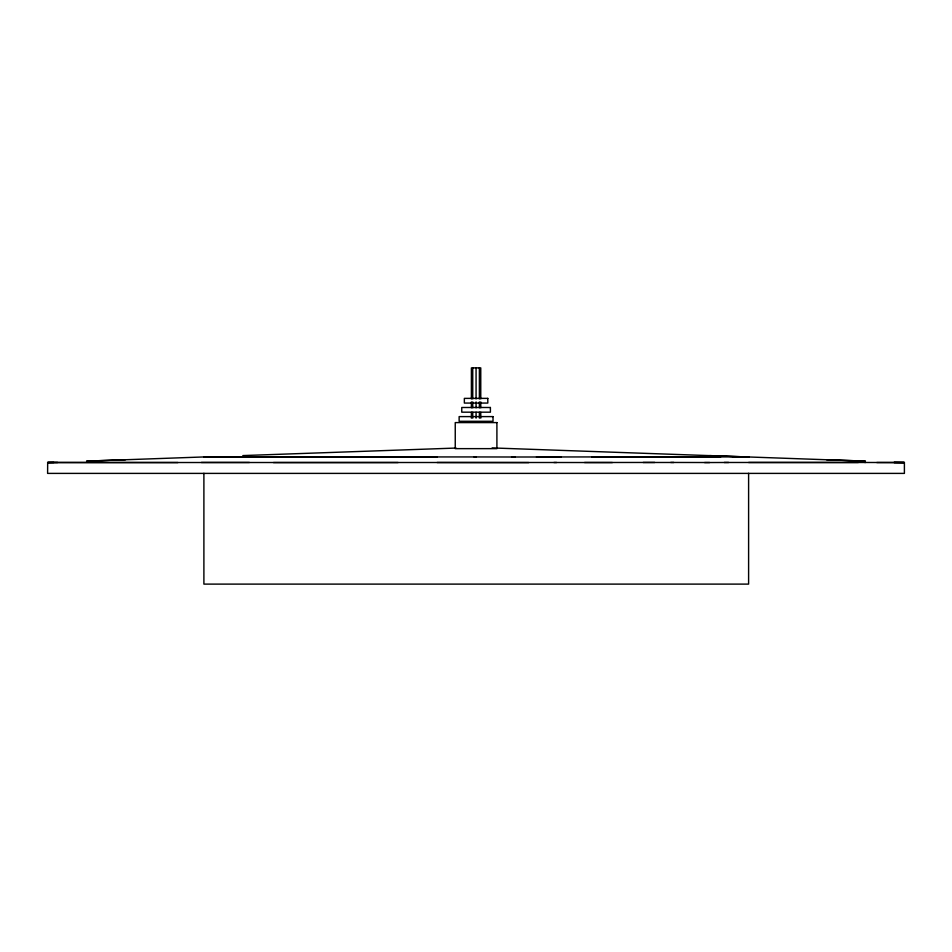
<?xml version="1.0" encoding="UTF-8"?>
<svg xmlns="http://www.w3.org/2000/svg" width="952" height="952" viewBox="0 0 952 952"><rect width="100%" height="100%" fill="white"/><g stroke="black" fill="none" stroke-linecap="round" stroke-linejoin="round"><path stroke-width="1.43" d="M864.785 462.482L904.4 462.529L904.4 473.394L47.6 473.394L47.671 462.482L177.929 462.553M556.622 462.505L47.6 462.529L53.931 462.458M207.024 456.853L204.156 456.984L213.795 456.853M281.721 456.984L203.895 457.008L320.645 456.877M207.893 456.829L204.156 456.984L371.804 456.984M125.497 459.721L86.549 461.149L203.395 456.96M242.82 455.58L456.067 448.059M631.771 456.96L746.654 456.9L865.451 461.149L826.503 459.721M699.684 456.96L709.692 456.984M591.644 456.936L670.791 456.984M708.74 457.008L720.723 456.853M250.4 457.008L203.895 457.008L216.925 456.9M666.543 457.008L668.804 456.984M47.6 462.529L57.608 462.47M211.63 456.829L218.067 456.984M618.633 456.984L631.866 456.96M670.708 462.458L709.657 462.529M858.359 462.482L724.21 462.482M250.531 457.008L284.386 457.008L283.351 456.984M273.45 462.553L398.103 462.529M704.575 462.553L728.637 462.482M894.095 462.458L904.4 462.529L876.768 462.529M336.342 456.936L476.25 456.936M536.44 456.984L593.001 456.936M201.36 462.458L249.436 462.458M437.051 462.505L528.741 462.589M584.504 462.505L654.762 462.458M392.76 457.008L437.337 457.008M474.036 456.936L515.175 457.008M511.569 457.008L554.076 456.984M670.708 456.984L699.815 456.96M553.897 462.505L612.386 462.553M643.112 462.482L673.837 462.482M865.451 462.482L748.605 462.482M893.976 462.458L904.4 462.529M592.846 456.936L622.001 457.008M407.944 456.9L350.836 457.008L436.54 457.008M553.897 456.984L561.299 457.008M320.205 456.877L336.877 456.936M732.707 456.853L748.605 457.067M709.692 455.603L748.605 457.008L492.113 447.928M744.059 456.9L748.605 457.008M210.975 456.805L215.378 457.008M748.605 473.311L748.605 584.111L203.895 584.111L203.895 473.311M480.76 398.936L480.76 367.888L471.395 367.888L471.395 398.936M480.76 401.899L480.76 407.813M480.76 412.252L480.76 418.166M479.38 367.888L479.38 398.936M479.38 401.899L479.38 407.813M479.38 412.252L479.38 418.166M476.071 367.888L476.071 398.936M476.071 401.899L476.071 407.813M476.071 412.252L476.071 418.166M472.739 367.888L472.739 398.936M472.739 401.899L472.739 407.813M472.739 412.252L472.739 418.166M471.395 401.899L471.395 407.813M471.395 412.252L471.395 418.166M487.805 398.376L464.35 398.376L464.35 403.065L487.805 403.065L487.805 398.376M490.399 407.492L461.756 407.492L461.756 412.18L490.399 412.18L490.399 407.492M493.017 416.607L459.138 416.607L459.138 421.296L493.017 421.296L493.017 416.607M496.908 422.593L455.246 422.593L455.246 448.642L496.908 448.642L496.908 422.593"/></g></svg>
